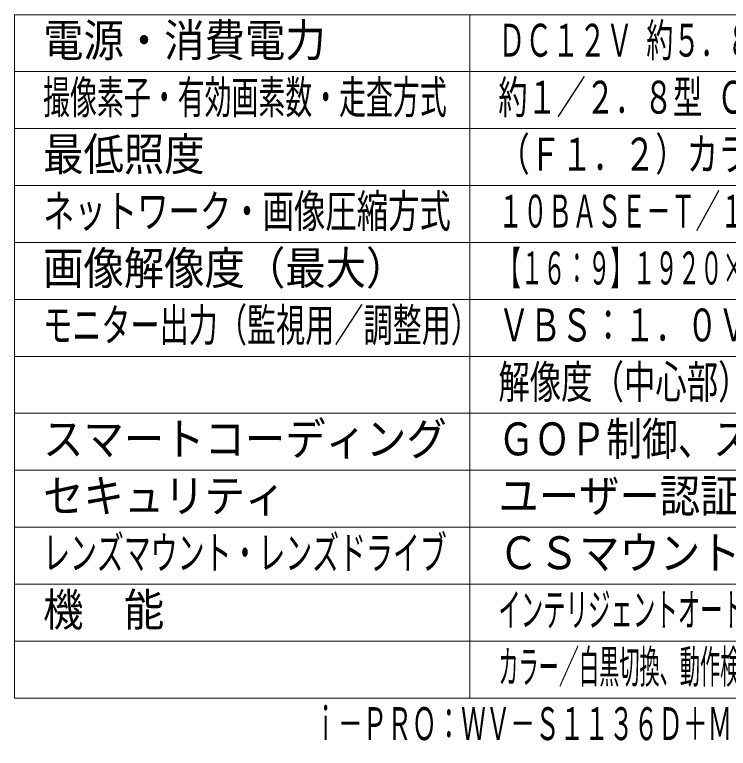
# Model space of a CAD drawing. Units: millimetres on the paper. Extents: x -62 to 63, y -59 to 59.
# Drawn here: x -62.4 to 0.3, y -59 to 5.4 of the extents above; entities that cross this region are included whole.
import ezdxf
from ezdxf.enums import TextEntityAlignment as Align

# ---------------------------------------------------------------- set-up
doc = ezdxf.new("R2010")
doc.units = ezdxf.units.MM
doc.layers.add('0-0_MOJI1', color=7, linetype='Continuous')
doc.layers.add('0-5_相当品', color=4, linetype='Continuous')
doc.layers.add('0-4_WAKU', color=4, linetype='Continuous', lineweight=9)
doc.styles.add('ＭＳ ゴシック', font='')
doc.styles.get('ＭＳ ゴシック').set_extended_font_data('MS Gothic')

msp = doc.modelspace()

# ---------------------------------------------------------------- linework, layer by layer
at = {"layer": '0-4_WAKU', "color": 3}
for p, q in [((-62.44, -54.582), (-62.44, 5.418)), ((-62.44, 5.418), (62.56, 5.418)), ((-22.44, -54.582), (-22.44, 5.418)), ((-62.44, -54.582), (62.56, -54.582))]:
    msp.add_line(p, q, dxfattribs=at)
at = {"layer": '0-4_WAKU'}
for p, q in [((-62.44, 0.418), (62.56, 0.418)), ((-62.44, -4.582), (62.56, -4.582)), ((-62.44, -9.582), (62.56, -9.582)), ((62.56, -14.582), (-62.44, -14.582)), ((62.56, -19.582), (-62.44, -19.582)), ((62.56, -24.582), (-62.44, -24.582)), ((-62.44, -29.582), (62.56, -29.582)), ((-62.44, -34.582), (62.56, -34.582)), ((-62.44, -39.582), (62.56, -39.582)), ((-62.44, -44.582), (62.56, -44.582)), ((-62.44, -49.582), (62.56, -49.582))]:
    msp.add_line(p, q, dxfattribs=at)

# ---------------------------------------------------------------- texts
at = {"layer": '0-0_MOJI1', "style": 'ＭＳ ゴシック'}
for s, height, width, p in [('電源・消費電力', 2.889, 0.9, (-59.94, 0.863)), ('ＤＣ１２Ｖ 約５．８Ｗ、ＰｏＥ（ＩＥＥＥ８０２．３ａｆ準拠）約６．３Ｗ', 2.889, 0.6, (-19.94, 0.863)), ('撮像素子・有効画素数・走査方式', 2.889, 0.6, (-59.94, -4.137)), ('約１／２．８型 ＣＭＯＳセンサー・約２１０万画素・プログレッシブ', 2.886, 0.65, (-19.94, -4.137)), ('最低照度', 2.889, 0.9, (-59.94, -9.137)), ('（Ｆ１．２）カラー：０．０００５ｌｘ、白黒：０．０００３ｌｘ', 2.889, 0.7, (-19.94, -9.137)), ('ネットワーク・画像圧縮方式', 2.886, 0.7, (-59.94, -14.137)), ('１０ＢＡＳＥ－Ｔ／１００ＢＡＳＥ－ＴＸ・Ｈ．２６５、Ｈ．２６４、ＪＰＥＧ', 2.886, 0.55, (-19.94, -14.137)), ('画像解像度（最大）', 2.889, 0.9, (-59.94, -19.137)), ('【１６：９】１９２０×１０８０（６０ｆｐｓ）【４：３】１２８０×９６０（３０ｆｐｓ）', 2.889, 0.5, (-19.94, -19.137)), ('モニター出力（監視用／調整用）', 2.886, 0.65, (-59.94, -24.137)), ('ＶＢＳ：１．０Ｖ［ｐ－ｐ］／７５Ω、ＮＴＳＣ・ＰＡＬ出力', 2.886, 0.7, (-19.94, -24.137)), ('解像度（中心部）：水平５００ＴＶ本以上、垂直４５０ＴＶ本以上', 2.889, 0.7, (-19.94, -29.137)), ('スマートコーディング', 2.889, 0.9, (-59.94, -34.137)), ('ＧＯＰ制御、スマートＶＩＱＳ、スマートＰピクチャ制御', 2.889, 0.8, (-19.94, -34.137)), ('セキュリティ', 2.889, 0.9, (-59.94, -39.137)), ('ユーザー認証／ホスト認証／ＨＴＴＰＳ', 2.889, 0.9, (-19.94, -39.137)), ('レンズマウント・レンズドライブ', 2.889, 0.6, (-59.94, -44.137)), ('ＣＳマウント・ＤＣ駆動', 2.889, 0.9, (-19.94, -44.137)), ('機\u3000能', 2.889, 0.9, (-59.94, -49.137)), ('インテリジェントオート、スーパーダイナミック、スマートコーディング、逆光／強光補正、', 2.889, 0.5, (-19.94, -49.137)), ('カラー／白黒切換、動作検知、妨害検知、音検知、ＡＩアプリ搭載可能、ＭｉｃｒｏＳＤスロット', 2.886, 0.45, (-19.94, -54.137))]:
    msp.add_text(s, height=height, dxfattribs=dict(at, width=width)).set_placement(p, align=Align.BOTTOM_LEFT)
at = {"layer": '0-5_相当品', "style": 'ＭＳ ゴシック', "width": 0.55}
msp.add_text('ｉ－ＰＲＯ：ＷＶ－Ｓ１１３６Ｄ＋Ｍ１３ＶＧ２８８ＩＲ＋ＷＶ－ＣＰ１ＣＵＸ＋ＷＶ－Ｑ１８０ＵＸ', height=2.886, dxfattribs=at).set_placement((-36.2, -59.137), align=Align.BOTTOM_LEFT)

doc.saveas('drawing.dxf')
